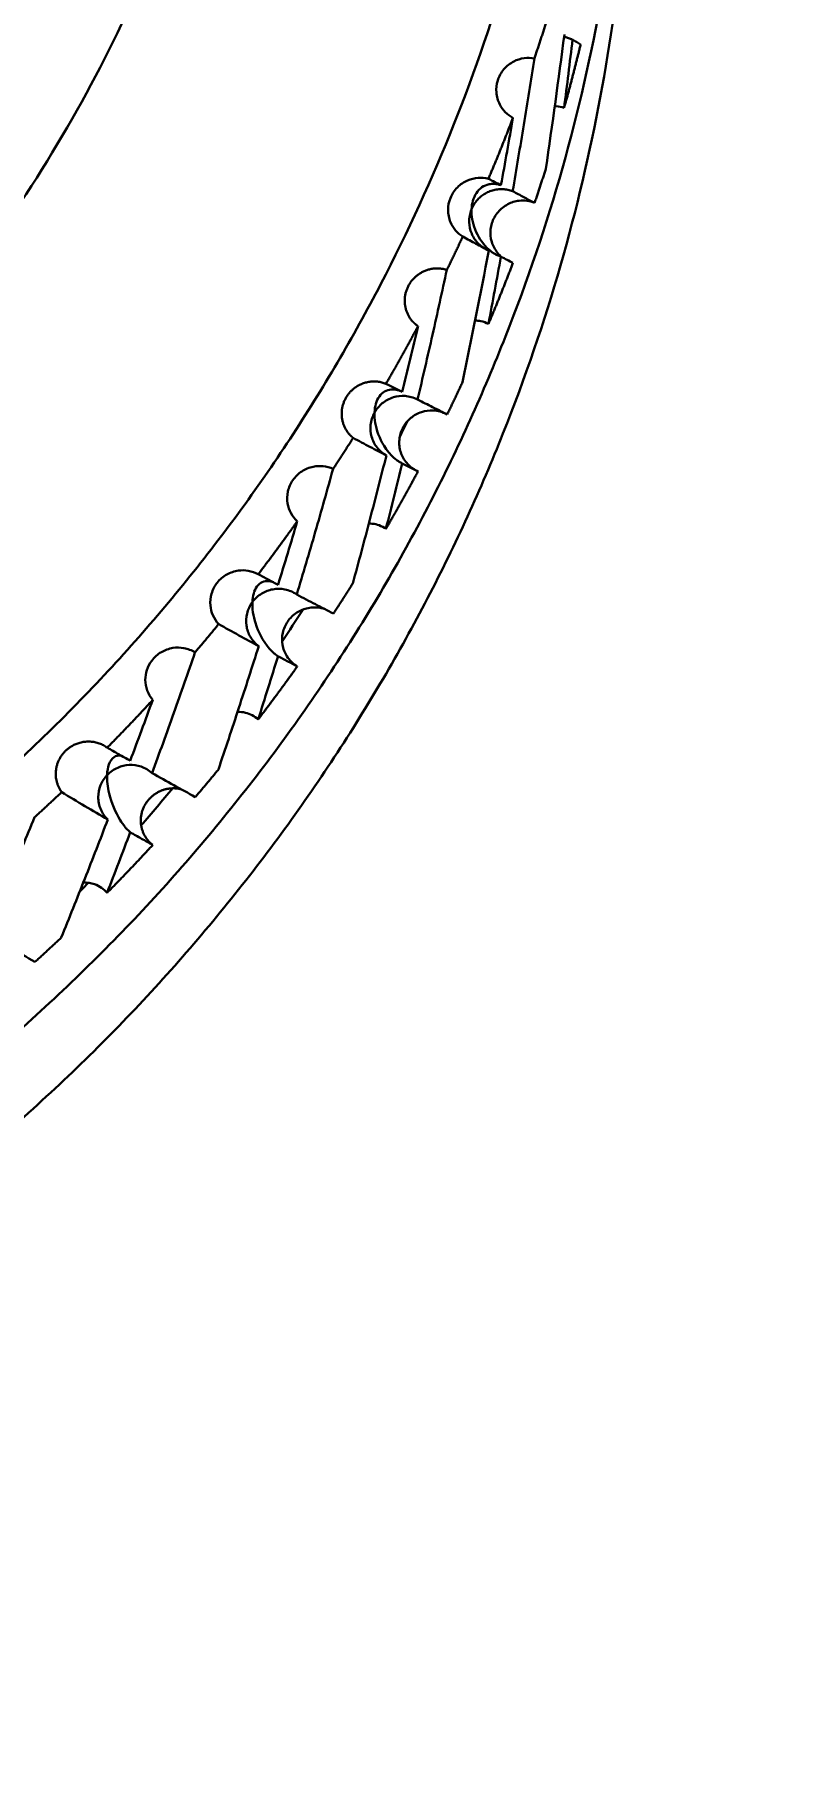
# Model space of a CAD drawing. Header units: millimetres. Extents: x 577 to 7172, y 252 to 2707.
# Drawn here: x 5053.46 to 5060.73, y 2105.44 to 2121.79 of the extents above; entities that cross this region are included whole.
import ezdxf

# ---------------------------------------------------------------- set-up
doc = ezdxf.new("R2010")
doc.units = ezdxf.units.MM
doc.header["$MEASUREMENT"] = 0
doc.layers.add('외형선(ISO)', color=7, linetype='Continuous', lineweight=30)
doc.layers.add('치수(ISO)', color=7, linetype='Continuous', lineweight=25)
doc.styles.add('굴림', font='')
doc.styles.get('굴림').set_extended_font_data('援대┝')
doc.dimstyles.new('기본값 (ISO)', dxfattribs={"dimscale": 10, "dimtxt": 3, "dimasz": 2.5, "dimexe": 3.175, "dimexo": 0, "dimgap": 0.762, "dimtad": 1, "dimtoh": 1, "dimdec": 0, "dimzin": 1, "dimdsep": 46, "dimtxsty": '굴림', "dimcen": 0.5, "dimazin": 0, "dimtfac": 1, "dimtdec": 4, "dimtix": 1, "dimtmove": 1, "dimatfit": 3, "dimfxl": 1, "dimtolj": 1, "dimtzin": 1, "dimarcsym": 0})

# ---------------------------------------------------------------- blocks, each defined once
blk = doc.blocks.new('*D14')
at = {"layer": 'Defpoints', "color": 0}
for p in [(5111.205, 2147.566), (4972.024, 2092.463)]:
    blk.add_point(p, dxfattribs=at)
at = {"layer": '치수(ISO)', "color": 0, "lineweight": -2}
for p, q in [((5041.614, 2115.015), (5041.614, 2125.015)), ((5036.614, 2120.015), (5046.614, 2120.015)), ((4902.29, 2064.855), (4948.779, 2083.261)), ((4877.29, 2064.855), (4902.29, 2064.855))]:
    blk.add_line(p, q, dxfattribs=at)
at = {"layer": '치수(ISO)', "color": 0}
blk.add_solid([(4950.313, 2079.387), (4947.245, 2087.135), (4972.024, 2092.463)], dxfattribs=at)
at = {"layer": '치수(ISO)', "color": 0, "insert": (4833.241, 2064.855), "char_height": 30, "attachment_point": 5, "style": '굴림'}
blk.add_mtext('\\A1;150', dxfattribs=at)

msp = doc.modelspace()

# ---------------------------------------------------------------- linework, layer by layer
at = {"layer": '외형선(ISO)'}
for points, weights, knots in [([(5032.114, 2137.879), (5027.614, 2133.783), (5027.614, 2127.748), (5027.614, 2113.957), (5041.614, 2113.957), (5055.614, 2113.957), (5055.614, 2127.748), (5055.614, 2133.783), (5051.114, 2137.879)], [0.853887696369, 0.846556395002, 1, 0.707106781187, 1, 0.707106781187, 1, 0.846554156546, 0.853887910303], [5.460262, 5.460262, 5.460262, 6.283185, 6.283185, 7.853982, 7.853982, 9.424778, 9.424778, 10.247713, 10.247713, 10.247713]), ([(5024.614, 2127.061), (5024.614, 2110.314), (5041.614, 2110.314), (5058.614, 2110.314), (5058.614, 2127.061)], [1, 0.707106781187, 1, 0.707106781187, 1], [0, 0, 0, 1.570796, 1.570796, 3.141593, 3.141593, 3.141593]), ([(5024.116, 2125.428), (5024.114, 2125.299), (5024.114, 2125.17), (5024.114, 2107.931), (5041.614, 2107.931), (5059.114, 2107.931), (5059.114, 2125.17), (5059.114, 2125.299), (5059.112, 2125.428)], [0.993890013821, 0.996912459533, 1, 0.707106781187, 1, 0.707106781187, 1, 0.996912459531, 0.993890013818], [3.125034, 3.125034, 3.125034, 3.141593, 3.141593, 4.712389, 4.712389, 6.283185, 6.283185, 6.299744, 6.299744, 6.299744]), ([(5024.114, 2124.311), (5024.114, 2107.071), (5041.614, 2107.071), (5059.114, 2107.071), (5059.114, 2124.311)], [1, 0.707106781187, 1, 0.707106781187, 1], [3.141593, 3.141593, 3.141593, 4.712389, 4.712389, 6.283185, 6.283185, 6.283185]), ([(5057.996, 2120.309), (5057.8, 2120.384), (5057.66, 2120.224), (5057.626, 2120.185), (5057.606, 2120.137)], [0.895622716158, 0.775061925523, 1, 0.933666091845, 0.897378542489], [3.506038, 3.506038, 3.506038, 4.712389, 4.712389, 5.06814, 5.06814, 5.06814]), ([(4966.614, 2120.015), (4966.614, 2046.13), (5041.614, 2046.13), (5116.614, 2046.13), (5116.614, 2120.015)], [1, 0.707106781187, 1, 0.707106781187, 1], [3.141593, 3.141593, 3.141593, 4.712389, 4.712389, 6.283185, 6.283185, 6.283185]), ([(5057.372, 2119.563), (5057.221, 2119.612), (5057.093, 2119.513), (5056.852, 2119.327), (5057.034, 2119.091), (5057.062, 2119.055), (5057.099, 2119.03)], [0.861477637752, 0.81948758474, 1, 0.707106781187, 1, 0.94092355703, 0.905678503043], [0.602702, 0.602702, 0.602702, 1.570796, 1.570796, 3.141593, 3.141593, 3.458422, 3.458422, 3.458422]), ([(5056.795, 2118.484), (5056.618, 2118.556), (5056.475, 2118.425), (5056.251, 2118.22), (5056.453, 2118), (5056.468, 2117.984), (5056.484, 2117.971)], [0.880409251536, 0.790840156122, 1, 0.707106781187, 1, 0.971401544574, 0.948387866126], [0.449065, 0.449065, 0.449065, 1.570796, 1.570796, 3.141593, 3.141593, 3.294967, 3.294967, 3.294967]), ([(5054.153, 2115.035), (5053.991, 2115.154), (5053.815, 2115.048), (5053.554, 2114.891), (5053.707, 2114.636), (5053.714, 2114.625), (5053.722, 2114.614)], [0.888908828352, 0.781597265184, 1, 0.707106781187, 1, 0.981382582805, 0.965131954602], [0.399495, 0.399495, 0.399495, 1.570796, 1.570796, 3.141593, 3.141593, 3.241438, 3.241438, 3.241438]), ([(5054.853, 2114.641), (5054.73, 2114.671), (5054.621, 2114.605), (5054.36, 2114.448), (5054.513, 2114.194), (5054.541, 2114.146), (5054.585, 2114.113)], [0.853573131842, 0.851853085033, 1, 0.707106781187, 1, 0.928972390247, 0.892393658264], [0.776279, 0.776279, 0.776279, 1.570796, 1.570796, 3.141593, 3.141593, 3.522516, 3.522516, 3.522516])]:
    msp.add_rational_spline(points, weights, degree=2, knots=knots, dxfattribs=at)
for points, weights in [([(5058.202, 2121.568), (5058.258, 2121.733), (5058.311, 2121.9)], [0.900585423877, 0.902728585644, 0.904969407283]), ([(5058.483, 2121.098), (5058.567, 2121.398), (5058.64, 2121.7)], [0.913002186616, 0.917364464098, 0.922046839985]), ([(5057.766, 2120.426), (5057.888, 2120.713), (5057.999, 2121.005)], [0.886913322909, 0.890089733261, 0.893568589752]), ([(5058.204, 2120.198), (5058.258, 2120.358), (5058.31, 2120.52)], [0.900647604512, 0.90272983161, 0.904904122453]), ([(5057.372, 2119.563), (5057.449, 2119.72), (5057.523, 2119.879)], [0.878024631368, 0.87953082199, 0.881129717768]), ([(5057.767, 2119.052), (5057.888, 2119.339), (5057.999, 2119.629)], [0.886919076271, 0.890089985314, 0.893562241802]), ([(5056.795, 2118.484), (5056.952, 2118.754), (5057.099, 2119.03)], [0.868680343, 0.87077286889, 0.873154855901]), ([(5057.375, 2118.193), (5057.449, 2118.345), (5057.521, 2118.499)], [0.87806836513, 0.879532071379, 0.881083170579]), ([(5056.294, 2117.677), (5056.391, 2117.823), (5056.484, 2117.971)], [0.863015052775, 0.863935005842, 0.864944405523]), ([(5056.795, 2117.11), (5056.952, 2117.379), (5057.099, 2117.654)], [0.868684137797, 0.870773121469, 0.873150514742]), ([(5055.584, 2116.678), (5055.774, 2116.926), (5055.955, 2117.181)], [0.857691395696, 0.858770747407, 0.860131635772]), ([(5056.297, 2116.306), (5056.391, 2116.448), (5056.481, 2116.592)], [0.863041789098, 0.863936256838, 0.864915045715]), ([(5054.985, 2115.938), (5055.099, 2116.071), (5055.21, 2116.207)], [0.855065660195, 0.855429826602, 0.855881687143]), ([(5055.584, 2115.303), (5055.774, 2115.551), (5055.955, 2115.806)], [0.857693355393, 0.858770999943, 0.860129158419]), ([(5054.153, 2115.035), (5054.373, 2115.258), (5054.585, 2115.488)], [0.853591517606, 0.853694510937, 0.854075722407]), ([(5054.988, 2114.567), (5055.099, 2114.696), (5055.207, 2114.828)], [0.855076261537, 0.855431077457, 0.855868562455]), ([(5053.464, 2114.375), (5053.594, 2114.493), (5053.722, 2114.614)], [0.853921525816, 0.853742204747, 0.853650232141]), ([(5054.153, 2113.66), (5054.373, 2113.883), (5054.585, 2114.113)], [0.853591704999, 0.853694763425, 0.854075029315]), ([(5053.468, 2113.004), (5053.594, 2113.118), (5053.718, 2113.235)], [0.853916330011, 0.853743455494, 0.853652924192])]:
    msp.add_rational_spline(points, weights, degree=2, dxfattribs=at)
for points in [[(5058.486, 2121.794), (5058.431, 2121.368), (5058.372, 2120.944), (5058.31, 2120.52)], [(5058.485, 2121.775), (5058.485, 2121.776), (5058.484, 2121.776), (5058.483, 2121.777)], [(5057.77, 2119.747), (5057.69, 2119.33), (5057.607, 2118.914), (5057.521, 2118.499)], [(5056.999, 2118.131), (5056.974, 2118.079), (5056.949, 2118.027), (5056.924, 2117.976)], [(5056.009, 2116.345), (5055.944, 2116.243), (5055.878, 2116.142), (5055.811, 2116.041)], [(5054.774, 2114.65), (5054.676, 2114.532), (5054.576, 2114.415), (5054.474, 2114.299)], [(5053.975, 2113.756), (5053.947, 2113.726), (5053.918, 2113.696), (5053.889, 2113.667)]]:
    msp.add_open_spline(points, degree=3, dxfattribs=at)
for points, knots in [([(5058.483, 2121.776), (5058.487, 2121.774), (5058.491, 2121.772), (5058.503, 2121.767), (5058.513, 2121.762), (5058.53, 2121.756), (5058.537, 2121.754), (5058.547, 2121.751), (5058.551, 2121.75), (5058.558, 2121.748), (5058.561, 2121.747), (5058.564, 2121.747)], [-0.0105118, -0.0105118, -0.0105118, -0.0105118, -0.00853319, -0.00853319, -0.00435602, -0.00435602, -0.00213859, -0.00213859, -0.00108414, -0.00108414, -0.00000107, -0.00000107, -0.00000107, -0.00000107]), ([(5058.483, 2121.098), (5058.497, 2121.206), (5058.511, 2121.314), (5058.538, 2121.531), (5058.551, 2121.639), (5058.564, 2121.747)], [0.000001, 0.000001, 0.000001, 0.000001, 0.1025328, 0.1025328, 0.2050688, 0.2050688, 0.2050688, 0.2050688]), ([(5058.564, 2121.747), (5058.577, 2121.739), (5058.59, 2121.731), (5058.615, 2121.716), (5058.628, 2121.708), (5058.64, 2121.7)], [0.0000012, 0.0000012, 0.0000012, 0.0000012, 0.1025275, 0.1025275, 0.2050495, 0.2050495, 0.2050495, 0.2050495]), ([(5057.999, 2121.005), (5057.972, 2121.019), (5057.947, 2121.037), (5057.905, 2121.08), (5057.887, 2121.105), (5057.855, 2121.167), (5057.844, 2121.206), (5057.839, 2121.283), (5057.843, 2121.322), (5057.867, 2121.397), (5057.887, 2121.433), (5057.939, 2121.495), (5057.971, 2121.52), (5058.037, 2121.555), (5058.071, 2121.565), (5058.138, 2121.575), (5058.17, 2121.574), (5058.202, 2121.568)], [-0.086721, -0.086721, -0.086721, -0.086721, -0.07756486, -0.07756486, -0.06836785, -0.06836785, -0.05629002, -0.05629002, -0.04471931, -0.04471931, -0.03230156, -0.03230156, -0.02020679, -0.02020679, -0.00973548, -0.00973548, -0.000001, -0.000001, -0.000001, -0.000001]), ([(5057.996, 2120.309), (5058.032, 2120.519), (5058.067, 2120.729), (5058.136, 2121.149), (5058.17, 2121.359), (5058.202, 2121.568)], [0.000001, 0.000001, 0.000001, 0.000001, 0.2024334, 0.2024334, 0.4049748, 0.4049748, 0.4049748, 0.4049748]), ([(5058.395, 2121.115), (5058.399, 2121.115), (5058.404, 2121.115), (5058.434, 2121.112), (5058.459, 2121.107), (5058.483, 2121.098)], [0.089732453, 0.089732453, 0.089732453, 0.089732453, 0.09115343, 0.09115343, 0.098790167, 0.098790167, 0.098790167, 0.098790167]), ([(5057.999, 2121.005), (5057.98, 2120.898), (5057.962, 2120.792), (5057.924, 2120.579), (5057.905, 2120.472), (5057.885, 2120.366)], [0.000001, 0.000001, 0.000001, 0.000001, 0.1025079, 0.1025079, 0.2050094, 0.2050094, 0.2050094, 0.2050094]), ([(5057.523, 2119.879), (5057.497, 2119.895), (5057.474, 2119.915), (5057.435, 2119.961), (5057.419, 2119.987), (5057.392, 2120.052), (5057.384, 2120.092), (5057.384, 2120.17), (5057.391, 2120.208), (5057.421, 2120.281), (5057.443, 2120.316), (5057.5, 2120.373), (5057.532, 2120.396), (5057.6, 2120.425), (5057.634, 2120.433), (5057.701, 2120.438), (5057.734, 2120.435), (5057.766, 2120.426)], [-0.08671472, -0.08671472, -0.08671472, -0.08671472, -0.07748704, -0.07748704, -0.0683157, -0.0683157, -0.05612878, -0.05612878, -0.04454179, -0.04454179, -0.03216327, -0.03216327, -0.02025304, -0.02025304, -0.00990414, -0.00990414, -0.000001, -0.000001, -0.000001, -0.000001]), ([(5057.885, 2120.366), (5057.866, 2120.376), (5057.846, 2120.386), (5057.807, 2120.406), (5057.787, 2120.416), (5057.766, 2120.426)], [0.0000024, 0.0000024, 0.0000024, 0.0000024, 0.1025227, 0.1025227, 0.2050486, 0.2050486, 0.2050486, 0.2050486]), ([(5057.606, 2120.137), (5057.606, 2120.137), (5057.606, 2120.138), (5057.609, 2120.194), (5057.623, 2120.247), (5057.682, 2120.336), (5057.724, 2120.365), (5057.786, 2120.378), (5057.804, 2120.38), (5057.833, 2120.378), (5057.843, 2120.377), (5057.859, 2120.374), (5057.864, 2120.372), (5057.874, 2120.37), (5057.88, 2120.368), (5057.885, 2120.366)], [-0.0011975, -0.0011975, -0.0011975, -0.0011975, 0, 0, 0.0977703, 0.0977703, 0.1974615, 0.1974615, 0.2232164, 0.2232164, 0.2329359, 0.2329359, 0.2369454, 0.2369454, 0.2404478, 0.2404478, 0.2404478, 0.2404478]), ([(5058.204, 2120.198), (5058.171, 2120.216), (5058.137, 2120.234), (5058.068, 2120.271), (5058.032, 2120.29), (5057.996, 2120.309)], [0.000001, 0.000001, 0.000001, 0.000001, 0.2024117, 0.2024117, 0.4048476, 0.4048476, 0.4048476, 0.4048476]), ([(5057.72, 2119.773), (5057.703, 2119.784), (5057.687, 2119.797), (5057.645, 2119.838), (5057.623, 2119.871), (5057.593, 2119.942), (5057.585, 2119.979), (5057.583, 2120.056), (5057.591, 2120.096), (5057.606, 2120.135), (5057.606, 2120.136), (5057.606, 2120.137)], [0.00569855, 0.00569855, 0.00569855, 0.00569855, 0.01173528, 0.01173528, 0.02364131, 0.02364131, 0.03497217, 0.03497217, 0.0472322, 0.0472322, 0.04750759, 0.04750759, 0.04750759, 0.04750759]), ([(5057.606, 2120.137), (5057.606, 2120.136), (5057.606, 2120.135), (5057.604, 2120.078), (5057.614, 2120.012), (5057.666, 2119.88), (5057.705, 2119.82), (5057.769, 2119.757), (5057.792, 2119.736), (5057.828, 2119.714), (5057.838, 2119.708), (5057.854, 2119.7), (5057.86, 2119.698), (5057.87, 2119.694), (5057.873, 2119.692), (5057.879, 2119.69), (5057.882, 2119.689), (5057.885, 2119.688)], [-0.1122428, -0.1122428, -0.1122428, -0.1122428, -0.111709, -0.111709, -0.0667872, -0.0667872, -0.0231368, -0.0231368, -0.0080983, -0.0080983, -0.0041816, -0.0041816, -0.0020551, -0.0020551, -0.0010411, -0.0010411, -0.0000016, -0.0000016, -0.0000016, -0.0000016]), ([(5057.897, 2119.682), (5057.881, 2119.694), (5057.866, 2119.709), (5057.828, 2119.756), (5057.809, 2119.791), (5057.786, 2119.867), (5057.782, 2119.908), (5057.789, 2119.967), (5057.793, 2119.987), (5057.811, 2120.044), (5057.831, 2120.08), (5057.883, 2120.142), (5057.914, 2120.167), (5057.983, 2120.203), (5058.02, 2120.215), (5058.081, 2120.221), (5058.106, 2120.221), (5058.155, 2120.214), (5058.18, 2120.208), (5058.204, 2120.198)], [0.01151972, 0.01151972, 0.01151972, 0.01151972, 0.01780236, 0.01780236, 0.02981357, 0.02981357, 0.0420763, 0.0420763, 0.04800815, 0.04800815, 0.0604069, 0.0604069, 0.07245253, 0.07245253, 0.08379822, 0.08379822, 0.09106188, 0.09106188, 0.09878837, 0.09878837, 0.09878837, 0.09878837]), ([(5057.523, 2119.879), (5057.565, 2119.855), (5057.607, 2119.833), (5057.69, 2119.789), (5057.73, 2119.768), (5057.77, 2119.747)], [0.000001, 0.000001, 0.000001, 0.000001, 0.2022282, 0.2022282, 0.4043452, 0.4043452, 0.4043452, 0.4043452]), ([(5057.767, 2119.052), (5057.787, 2119.158), (5057.807, 2119.264), (5057.846, 2119.476), (5057.866, 2119.582), (5057.885, 2119.688)], [0.000001, 0.000001, 0.000001, 0.000001, 0.1025332, 0.1025332, 0.2050688, 0.2050688, 0.2050688, 0.2050688]), ([(5057.885, 2119.688), (5057.905, 2119.678), (5057.924, 2119.668), (5057.962, 2119.649), (5057.98, 2119.639), (5057.999, 2119.629)], [0.0000028, 0.0000028, 0.0000028, 0.0000028, 0.1025287, 0.1025287, 0.2050511, 0.2050511, 0.2050511, 0.2050511]), ([(5057.095, 2118.334), (5057.143, 2118.539), (5057.19, 2118.744), (5057.283, 2119.154), (5057.328, 2119.359), (5057.372, 2119.563)], [0, 0, 0, 0, 0.2024215, 0.2024215, 0.4049267, 0.4049267, 0.4049267, 0.4049267]), ([(5057.099, 2119.03), (5057.075, 2118.926), (5057.05, 2118.822), (5057, 2118.614), (5056.975, 2118.511), (5056.95, 2118.407)], [0.000001, 0.000001, 0.000001, 0.000001, 0.1024871, 0.1024871, 0.2049823, 0.2049823, 0.2049823, 0.2049823]), ([(5057.64, 2119.083), (5057.658, 2119.083), (5057.676, 2119.081), (5057.719, 2119.072), (5057.744, 2119.063), (5057.767, 2119.052)], [0.08563494, 0.08563494, 0.08563494, 0.08563494, 0.09105151, 0.09105151, 0.09878769, 0.09878769, 0.09878769, 0.09878769]), ([(5056.95, 2118.407), (5056.924, 2118.42), (5056.899, 2118.433), (5056.847, 2118.458), (5056.821, 2118.471), (5056.795, 2118.484)], [0, 0, 0, 0, 0.102515, 0.102515, 0.205021, 0.205021, 0.205021, 0.205021]), ([(5056.95, 2118.407), (5056.944, 2118.41), (5056.939, 2118.412), (5056.93, 2118.416), (5056.925, 2118.418), (5056.909, 2118.423), (5056.9, 2118.425), (5056.872, 2118.431), (5056.856, 2118.431), (5056.799, 2118.426), (5056.76, 2118.403), (5056.703, 2118.324), (5056.689, 2118.27), (5056.687, 2118.213), (5056.687, 2118.212), (5056.687, 2118.211)], [-0.2385344, -0.2385344, -0.2385344, -0.2385344, -0.2350932, -0.2350932, -0.231099, -0.231099, -0.2213571, -0.2213571, -0.1957853, -0.1957853, -0.100959, -0.100959, 0, 0, 0.0011867, 0.0011867, 0.0011867, 0.0011867]), ([(5056.687, 2118.211), (5056.687, 2118.212), (5056.688, 2118.213), (5056.706, 2118.246), (5056.731, 2118.275), (5056.791, 2118.324), (5056.827, 2118.344), (5056.901, 2118.367), (5056.939, 2118.371), (5056.996, 2118.367), (5057.016, 2118.363), (5057.056, 2118.352), (5057.076, 2118.344), (5057.095, 2118.334)], [-0.04749689, -0.04749689, -0.04749689, -0.04749689, -0.04722014, -0.04722014, -0.03593273, -0.03593273, -0.02373182, -0.02373182, -0.01252997, -0.01252997, -0.00643005, -0.00643005, -0.00002426, -0.00002426, -0.00002426, -0.00002426]), ([(5057.375, 2118.193), (5057.33, 2118.215), (5057.284, 2118.239), (5057.191, 2118.286), (5057.143, 2118.31), (5057.095, 2118.334)], [0.000001, 0.000001, 0.000001, 0.000001, 0.202444, 0.202444, 0.4048711, 0.4048711, 0.4048711, 0.4048711]), ([(5056.687, 2118.211), (5056.686, 2118.21), (5056.686, 2118.21), (5056.666, 2118.173), (5056.654, 2118.134), (5056.646, 2118.057), (5056.649, 2118.019), (5056.669, 2117.946), (5056.687, 2117.91), (5056.735, 2117.849), (5056.765, 2117.824), (5056.799, 2117.805)], [-0.04752686, -0.04752686, -0.04752686, -0.04752686, -0.04725051, -0.04725051, -0.03493475, -0.03493475, -0.02364965, -0.02364965, -0.0117512, -0.0117512, -0.00001983, -0.00001983, -0.00001983, -0.00001983]), ([(5056.949, 2117.729), (5056.945, 2117.731), (5056.94, 2117.734), (5056.929, 2117.74), (5056.924, 2117.742), (5056.911, 2117.751), (5056.904, 2117.756), (5056.878, 2117.775), (5056.862, 2117.79), (5056.771, 2117.882), (5056.733, 2117.978), (5056.695, 2118.081), (5056.685, 2118.15), (5056.687, 2118.21), (5056.687, 2118.211), (5056.687, 2118.211)], [-0.1572471, -0.1572471, -0.1572471, -0.1572471, -0.1560649, -0.1560649, -0.1548522, -0.1548522, -0.152721, -0.152721, -0.146331, -0.146331, -0.104388, -0.104388, 0, 0, 0.0011863, 0.0011863, 0.0011863, 0.0011863]), ([(5057.069, 2117.669), (5057.059, 2117.675), (5057.05, 2117.681), (5057.023, 2117.7), (5057.007, 2117.716), (5056.966, 2117.763), (5056.947, 2117.797), (5056.923, 2117.873), (5056.918, 2117.914), (5056.926, 2117.992), (5056.937, 2118.03), (5056.973, 2118.101), (5056.999, 2118.133), (5057.061, 2118.185), (5057.095, 2118.204), (5057.168, 2118.228), (5057.205, 2118.233), (5057.265, 2118.23), (5057.287, 2118.226), (5057.322, 2118.217), (5057.335, 2118.212), (5057.348, 2118.206)], [0.00336497, 0.00336497, 0.00336497, 0.00336497, 0.00668081, 0.00668081, 0.01349247, 0.01349247, 0.02540078, 0.02540078, 0.03771756, 0.03771756, 0.04940517, 0.04940517, 0.06186337, 0.06186337, 0.07368432, 0.07368432, 0.08485687, 0.08485687, 0.09161836, 0.09161836, 0.09577487, 0.09577487, 0.09577487, 0.09577487]), ([(5056.484, 2117.971), (5056.538, 2117.942), (5056.591, 2117.913), (5056.696, 2117.858), (5056.748, 2117.831), (5056.799, 2117.805)], [0.000001, 0.000001, 0.000001, 0.000001, 0.2022597, 0.2022597, 0.4043539, 0.4043539, 0.4043539, 0.4043539]), ([(5056.799, 2117.805), (5056.748, 2117.602), (5056.696, 2117.399), (5056.59, 2116.995), (5056.536, 2116.793), (5056.481, 2116.592)], [0, 0, 0, 0, 0.2023715, 0.2023715, 0.4046635, 0.4046635, 0.4046635, 0.4046635]), ([(5055.955, 2117.181), (5055.93, 2117.203), (5055.909, 2117.23), (5055.878, 2117.287), (5055.868, 2117.318), (5055.856, 2117.387), (5055.857, 2117.426), (5055.874, 2117.501), (5055.89, 2117.537), (5055.935, 2117.603), (5055.964, 2117.631), (5056.031, 2117.675), (5056.067, 2117.69), (5056.137, 2117.704), (5056.168, 2117.706), (5056.232, 2117.699), (5056.264, 2117.69), (5056.294, 2117.677)], [-0.08672209, -0.08672209, -0.08672209, -0.08672209, -0.0765839, -0.0765839, -0.0668564, -0.0668564, -0.05522703, -0.05522703, -0.0434127, -0.0434127, -0.03110254, -0.03110254, -0.01935645, -0.01935645, -0.00992465, -0.00992465, -0.000001, -0.000001, -0.000001, -0.000001]), ([(5055.95, 2116.486), (5056.009, 2116.684), (5056.068, 2116.882), (5056.183, 2117.279), (5056.239, 2117.478), (5056.294, 2117.677)], [0.0000788, 0.0000788, 0.0000788, 0.0000788, 0.2024889, 0.2024889, 0.4050617, 0.4050617, 0.4050617, 0.4050617]), ([(5056.795, 2117.11), (5056.821, 2117.213), (5056.847, 2117.316), (5056.899, 2117.522), (5056.924, 2117.625), (5056.95, 2117.729)], [0.000001, 0.000001, 0.000001, 0.000001, 0.1025131, 0.1025131, 0.2050576, 0.2050576, 0.2050576, 0.2050576]), ([(5056.95, 2117.729), (5056.975, 2117.716), (5057, 2117.704), (5057.05, 2117.679), (5057.074, 2117.666), (5057.099, 2117.654)], [0, 0, 0, 0, 0.1025356, 0.1025356, 0.2050389, 0.2050389, 0.2050389, 0.2050389]), ([(5055.955, 2117.181), (5055.925, 2117.08), (5055.895, 2116.98), (5055.834, 2116.779), (5055.803, 2116.679), (5055.772, 2116.579)], [0.000001, 0.000001, 0.000001, 0.000001, 0.102488, 0.102488, 0.2049842, 0.2049842, 0.2049842, 0.2049842]), ([(5056.633, 2117.159), (5056.644, 2117.159), (5056.654, 2117.159), (5056.688, 2117.155), (5056.71, 2117.15), (5056.754, 2117.134), (5056.775, 2117.123), (5056.795, 2117.11)], [0.08153191, 0.08153191, 0.08153191, 0.08153191, 0.08477997, 0.08477997, 0.09160718, 0.09160718, 0.0987863, 0.0987863, 0.0987863, 0.0987863]), ([(5055.21, 2116.207), (5055.187, 2116.231), (5055.168, 2116.26), (5055.142, 2116.32), (5055.134, 2116.351), (5055.127, 2116.42), (5055.131, 2116.458), (5055.153, 2116.532), (5055.171, 2116.568), (5055.221, 2116.63), (5055.252, 2116.657), (5055.321, 2116.695), (5055.358, 2116.708), (5055.427, 2116.717), (5055.459, 2116.717), (5055.523, 2116.705), (5055.555, 2116.694), (5055.584, 2116.678)], [-0.08671509, -0.08671509, -0.08671509, -0.08671509, -0.07646952, -0.07646952, -0.06675586, -0.06675586, -0.05521994, -0.05521994, -0.04330709, -0.04330709, -0.03110367, -0.03110367, -0.01953164, -0.01953164, -0.0101168, -0.0101168, -0.000001, -0.000001, -0.000001, -0.000001]), ([(5055.772, 2116.579), (5055.741, 2116.596), (5055.71, 2116.612), (5055.647, 2116.645), (5055.616, 2116.661), (5055.584, 2116.678)], [0, 0, 0, 0, 0.1025141, 0.1025141, 0.2050191, 0.2050191, 0.2050191, 0.2050191]), ([(5055.529, 2116.415), (5055.529, 2116.415), (5055.529, 2116.416), (5055.532, 2116.472), (5055.545, 2116.524), (5055.6, 2116.601), (5055.64, 2116.619), (5055.697, 2116.612), (5055.711, 2116.609), (5055.728, 2116.602), (5055.728, 2116.602), (5055.728, 2116.602)], [-0.1195683, -0.1195683, -0.1195683, -0.1195683, -0.1189953, -0.1189953, -0.0702016, -0.0702016, -0.0187503, -0.0187503, -0.0075193, -0.0075193, -0.0073142, -0.0073142, -0.0073142, -0.0073142]), ([(5055.95, 2116.486), (5055.933, 2116.498), (5055.914, 2116.509), (5055.876, 2116.525), (5055.856, 2116.531), (5055.799, 2116.542), (5055.76, 2116.542), (5055.685, 2116.529), (5055.65, 2116.515), (5055.584, 2116.475), (5055.555, 2116.448), (5055.53, 2116.416), (5055.53, 2116.415), (5055.529, 2116.415)], [-0.04723278, -0.04723278, -0.04723278, -0.04723278, -0.04086161, -0.04086161, -0.03471747, -0.03471747, -0.02325729, -0.02325729, -0.01190629, -0.01190629, 0, 0, 0.00027746, 0.00027746, 0.00027746, 0.00027746]), ([(5055.59, 2115.997), (5055.573, 2116.009), (5055.559, 2116.023), (5055.532, 2116.052), (5055.52, 2116.068), (5055.491, 2116.118), (5055.478, 2116.155), (5055.467, 2116.23), (5055.469, 2116.269), (5055.488, 2116.344), (5055.504, 2116.38), (5055.528, 2116.413), (5055.529, 2116.414), (5055.529, 2116.415)], [-0.04723453, -0.04723453, -0.04723453, -0.04723453, -0.04122589, -0.04122589, -0.03520253, -0.03520253, -0.02360243, -0.02360243, -0.01197766, -0.01197766, 0, 0, 0.00027725, 0.00027725, 0.00027725, 0.00027725]), ([(5055.529, 2116.415), (5055.529, 2116.414), (5055.529, 2116.413), (5055.527, 2116.355), (5055.536, 2116.285), (5055.571, 2116.178), (5055.603, 2116.086), (5055.682, 2115.983), (5055.699, 2115.963), (5055.726, 2115.937), (5055.733, 2115.93), (5055.747, 2115.919), (5055.752, 2115.915), (5055.759, 2115.91), (5055.762, 2115.908), (5055.767, 2115.904), (5055.769, 2115.903), (5055.772, 2115.901)], [-0.2196612, -0.2196612, -0.2196612, -0.2196612, -0.2180652, -0.2180652, -0.0786943, -0.0786943, -0.0191214, -0.0191214, -0.0073667, -0.0073667, -0.0038614, -0.0038614, -0.0019014, -0.0019014, -0.0009618, -0.0009618, -0.0000096, -0.0000096, -0.0000096, -0.0000096]), ([(5055.955, 2115.806), (5055.935, 2115.817), (5055.917, 2115.831), (5055.883, 2115.864), (5055.869, 2115.882), (5055.835, 2115.934), (5055.821, 2115.971), (5055.808, 2116.048), (5055.809, 2116.086), (5055.826, 2116.162), (5055.842, 2116.198), (5055.887, 2116.264), (5055.916, 2116.292), (5055.983, 2116.336), (5056.019, 2116.351), (5056.094, 2116.366), (5056.133, 2116.367), (5056.184, 2116.358), (5056.197, 2116.355), (5056.21, 2116.351)], [0.000001, 0.000001, 0.000001, 0.000001, 0.00697807, 0.00697807, 0.0139881, 0.0139881, 0.02589555, 0.02589555, 0.03757404, 0.03757404, 0.04940303, 0.04940303, 0.06170565, 0.06170565, 0.07339574, 0.07339574, 0.08476417, 0.08476417, 0.08892985, 0.08892985, 0.08892985, 0.08892985]), ([(5056.297, 2116.306), (5056.241, 2116.335), (5056.184, 2116.364), (5056.068, 2116.424), (5056.009, 2116.455), (5055.95, 2116.486)], [0.000001, 0.000001, 0.000001, 0.000001, 0.2023772, 0.2023772, 0.4048295, 0.4048295, 0.4048295, 0.4048295]), ([(5055.21, 2116.207), (5055.274, 2116.17), (5055.338, 2116.134), (5055.464, 2116.065), (5055.527, 2116.031), (5055.59, 2115.997)], [0.000001, 0.000001, 0.000001, 0.000001, 0.2021925, 0.2021925, 0.4043269, 0.4043269, 0.4043269, 0.4043269]), ([(5054.514, 2115.678), (5054.514, 2115.709), (5054.519, 2115.74), (5054.539, 2115.802), (5054.555, 2115.832), (5054.6, 2115.892), (5054.631, 2115.92), (5054.7, 2115.96), (5054.737, 2115.974), (5054.81, 2115.985), (5054.845, 2115.985), (5054.917, 2115.972), (5054.953, 2115.958), (5054.985, 2115.938)], [-0.06566575, -0.06566575, -0.06566575, -0.06566575, -0.05620854, -0.05620854, -0.04593652, -0.04593652, -0.03357865, -0.03357865, -0.0218742, -0.0218742, -0.01135768, -0.01135768, -0.000001, -0.000001, -0.000001, -0.000001]), ([(5054.579, 2114.794), (5054.648, 2114.984), (5054.717, 2115.174), (5054.852, 2115.556), (5054.919, 2115.747), (5054.985, 2115.938)], [0.0001063, 0.0001063, 0.0001063, 0.0001063, 0.2025164, 0.2025164, 0.4050892, 0.4050892, 0.4050892, 0.4050892]), ([(5055.59, 2115.997), (5055.527, 2115.801), (5055.464, 2115.606), (5055.337, 2115.216), (5055.272, 2115.022), (5055.207, 2114.828)], [0.0001086, 0.0001086, 0.0001086, 0.0001086, 0.2024397, 0.2024397, 0.404799, 0.404799, 0.404799, 0.404799]), ([(5055.584, 2115.303), (5055.616, 2115.402), (5055.647, 2115.502), (5055.71, 2115.701), (5055.741, 2115.801), (5055.772, 2115.901)], [0.000001, 0.000001, 0.000001, 0.000001, 0.102514, 0.102514, 0.2050448, 0.2050448, 0.2050448, 0.2050448]), ([(5055.772, 2115.901), (5055.803, 2115.885), (5055.834, 2115.869), (5055.895, 2115.837), (5055.925, 2115.821), (5055.955, 2115.806)], [0, 0, 0, 0, 0.1025201, 0.1025201, 0.2050225, 0.2050225, 0.2050225, 0.2050225]), ([(5054.585, 2115.488), (5054.563, 2115.514), (5054.545, 2115.544), (5054.521, 2115.609), (5054.514, 2115.644), (5054.514, 2115.678)], [-0.0210582, -0.0210582, -0.0210582, -0.0210582, -0.01055732, -0.01055732, -0.000001, -0.000001, -0.000001, -0.000001]), ([(5054.585, 2115.488), (5054.55, 2115.392), (5054.514, 2115.295), (5054.443, 2115.103), (5054.407, 2115.007), (5054.371, 2114.911)], [0.000001, 0.000001, 0.000001, 0.000001, 0.1025003, 0.1025003, 0.2050008, 0.2050008, 0.2050008, 0.2050008]), ([(5055.389, 2115.375), (5055.414, 2115.375), (5055.438, 2115.372), (5055.485, 2115.361), (5055.506, 2115.353), (5055.547, 2115.332), (5055.567, 2115.318), (5055.584, 2115.303)], [0.07740369, 0.07740369, 0.07740369, 0.07740369, 0.08489742, 0.08489742, 0.09172234, 0.09172234, 0.09878702, 0.09878702, 0.09878702, 0.09878702]), ([(5054.371, 2114.911), (5054.335, 2114.932), (5054.299, 2114.952), (5054.226, 2114.993), (5054.19, 2115.014), (5054.153, 2115.035)], [0, 0, 0, 0, 0.102519, 0.102519, 0.2050369, 0.2050369, 0.2050369, 0.2050369]), ([(5054.152, 2114.775), (5054.152, 2114.776), (5054.152, 2114.776), (5054.154, 2114.814), (5054.159, 2114.848), (5054.18, 2114.905), (5054.196, 2114.932), (5054.221, 2114.947)], [-0.1335525, -0.1335525, -0.1335525, -0.1335525, -0.1323901, -0.1323901, -0.0663381, -0.0663381, -0.000001, -0.000001, -0.000001, -0.000001]), ([(5054.579, 2114.794), (5054.564, 2114.808), (5054.547, 2114.82), (5054.511, 2114.841), (5054.493, 2114.849), (5054.437, 2114.868), (5054.399, 2114.873), (5054.324, 2114.869), (5054.287, 2114.86), (5054.216, 2114.829), (5054.182, 2114.806), (5054.154, 2114.776), (5054.153, 2114.776), (5054.152, 2114.775)], [-0.04723358, -0.04723358, -0.04723358, -0.04723358, -0.0409853, -0.0409853, -0.03486004, -0.03486004, -0.02340172, -0.02340172, -0.01215826, -0.01215826, 0, 0, 0.00027766, 0.00027766, 0.00027766, 0.00027766]), ([(5054.221, 2114.947), (5054.234, 2114.955), (5054.257, 2114.964), (5054.291, 2114.956), (5054.292, 2114.956), (5054.293, 2114.956)], [-0.063386, -0.063386, -0.063386, -0.063386, -0.0204823, -0.0204823, -0.01937473, -0.01937473, -0.01937473, -0.01937473]), ([(5054.068, 2114.566), (5054.068, 2114.605), (5054.076, 2114.643), (5054.104, 2114.713), (5054.125, 2114.745), (5054.151, 2114.774), (5054.152, 2114.774), (5054.152, 2114.775)], [-0.02312377, -0.02312377, -0.02312377, -0.02312377, -0.01145219, -0.01145219, 0, 0, 0.00027763, 0.00027763, 0.00027763, 0.00027763]), ([(5054.152, 2114.775), (5054.152, 2114.774), (5054.152, 2114.774), (5054.151, 2114.723), (5054.157, 2114.665), (5054.193, 2114.511), (5054.23, 2114.422), (5054.287, 2114.329), (5054.304, 2114.305), (5054.329, 2114.274), (5054.336, 2114.267), (5054.348, 2114.254), (5054.353, 2114.25), (5054.36, 2114.243), (5054.362, 2114.241), (5054.367, 2114.237), (5054.369, 2114.235), (5054.371, 2114.233)], [-0.1022093, -0.1022093, -0.1022093, -0.1022093, -0.1017555, -0.1017555, -0.0674229, -0.0674229, -0.0199761, -0.0199761, -0.0074256, -0.0074256, -0.0038898, -0.0038898, -0.0019098, -0.0019098, -0.0009649, -0.0009649, -0.0000051, -0.0000051, -0.0000051, -0.0000051]), ([(5054.988, 2114.567), (5054.921, 2114.604), (5054.854, 2114.641), (5054.717, 2114.717), (5054.649, 2114.755), (5054.579, 2114.794)], [0.000001, 0.000001, 0.000001, 0.000001, 0.2023771, 0.2023771, 0.4048295, 0.4048295, 0.4048295, 0.4048295]), ([(5053.722, 2114.614), (5053.795, 2114.568), (5053.869, 2114.524), (5054.015, 2114.438), (5054.087, 2114.395), (5054.159, 2114.354)], [0.000001, 0.000001, 0.000001, 0.000001, 0.2022232, 0.2022232, 0.4043432, 0.4043432, 0.4043432, 0.4043432]), ([(5054.159, 2114.354), (5054.145, 2114.367), (5054.131, 2114.383), (5054.109, 2114.415), (5054.099, 2114.433), (5054.083, 2114.47), (5054.077, 2114.489), (5054.07, 2114.528), (5054.068, 2114.547), (5054.068, 2114.566)], [-0.0240678, -0.0240678, -0.0240678, -0.0240678, -0.01799796, -0.01799796, -0.01202775, -0.01202775, -0.00584324, -0.00584324, -0.000001, -0.000001, -0.000001, -0.000001]), ([(5053.004, 2113.285), (5053.082, 2113.465), (5053.16, 2113.647), (5053.313, 2114.01), (5053.389, 2114.193), (5053.464, 2114.375)], [0.0001063, 0.0001063, 0.0001063, 0.0001063, 0.2025164, 0.2025164, 0.4050892, 0.4050892, 0.4050892, 0.4050892]), ([(5054.159, 2114.354), (5054.087, 2114.166), (5054.014, 2113.979), (5053.867, 2113.606), (5053.793, 2113.42), (5053.718, 2113.235)], [0.0000139, 0.0000139, 0.0000139, 0.0000139, 0.2023624, 0.2023624, 0.4046965, 0.4046965, 0.4046965, 0.4046965]), ([(5054.153, 2113.66), (5054.19, 2113.755), (5054.226, 2113.85), (5054.299, 2114.041), (5054.335, 2114.137), (5054.371, 2114.233)], [0.000001, 0.000001, 0.000001, 0.000001, 0.102514, 0.102514, 0.2050448, 0.2050448, 0.2050448, 0.2050448]), ([(5054.371, 2114.233), (5054.407, 2114.212), (5054.443, 2114.192), (5054.514, 2114.152), (5054.55, 2114.133), (5054.585, 2114.113)], [0.0000012, 0.0000012, 0.0000012, 0.0000012, 0.1025347, 0.1025347, 0.2050371, 0.2050371, 0.2050371, 0.2050371]), ([(5053.927, 2113.758), (5053.963, 2113.758), (5054, 2113.752), (5054.056, 2113.732), (5054.078, 2113.721), (5054.118, 2113.694), (5054.137, 2113.678), (5054.153, 2113.66)], [0.04838684, 0.04838684, 0.04838684, 0.04838684, 0.05930316, 0.05930316, 0.06653945, 0.06653945, 0.07391733, 0.07391733, 0.07391733, 0.07391733]), ([(5053.468, 2113.004), (5053.392, 2113.049), (5053.315, 2113.095), (5053.16, 2113.189), (5053.082, 2113.236), (5053.004, 2113.285)], [0.000001, 0.000001, 0.000001, 0.000001, 0.2023771, 0.2023771, 0.4048295, 0.4048295, 0.4048295, 0.4048295])]:
    msp.add_open_spline(points, degree=3, knots=knots, dxfattribs=at)

# ---------------------------------------------------------------- dimensions: what is measured, and where the dimension line sits
at = {"layer": '치수(ISO)'}
dim = msp.add_diameter_dim_2p(p1=(5111.205, 2147.566), p2=(4972.024, 2092.463), text='150', dimstyle='기본값 (ISO)', override={"dimtad": 0, "dimtofl": 0}, dxfattribs=at)
dim.commit()
dim.dimension.update_dxf_attribs({"geometry": '*D14', "text_midpoint": (4902.29, 2064.855), "dimtype": 163})

doc.saveas('drawing.dxf')
